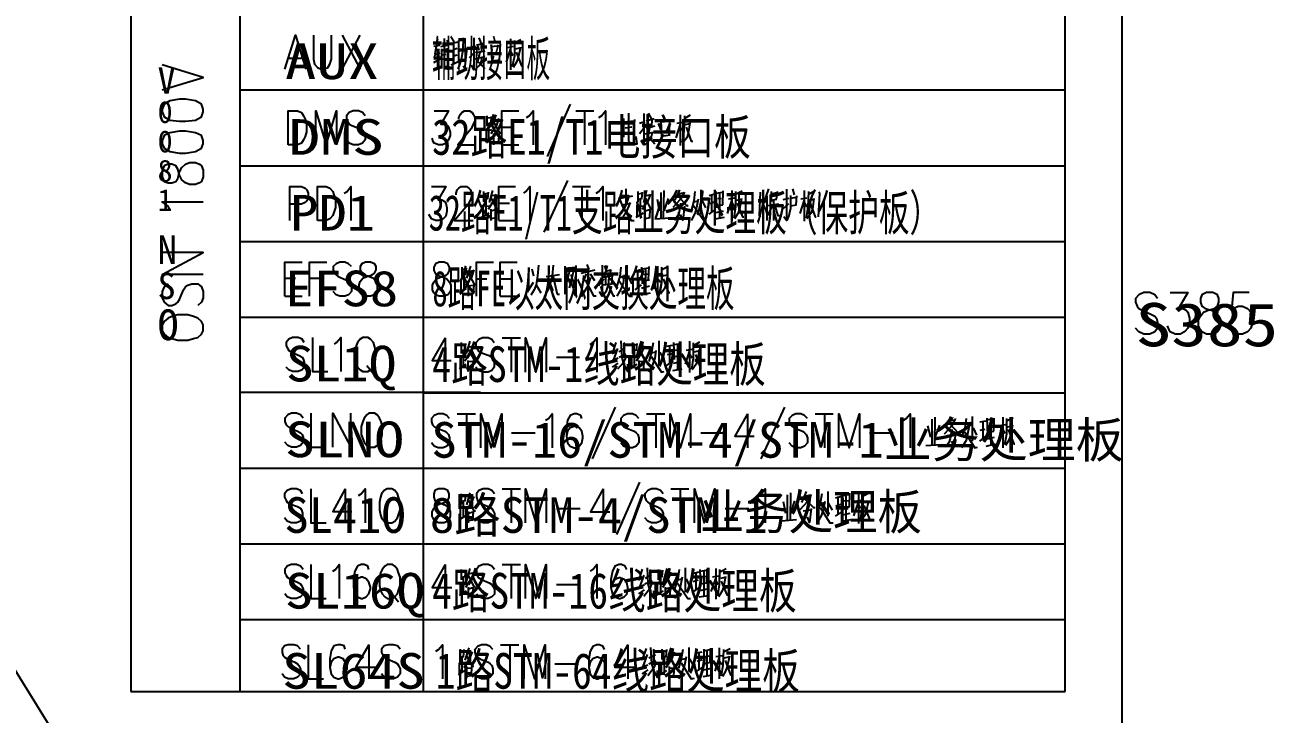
# Model space of a CAD drawing. Header units: metres. Extents: x 17 to 1264, y 17 to 859.
# Drawn here: x 556 to 883.8, y 514.3 to 695.2 of the extents above; entities that cross this region are included whole.
import ezdxf

# ---------------------------------------------------------------- set-up
doc = ezdxf.new("R2010")
doc.units = ezdxf.units.M
for name, color, linetype in [('LINES', 7, 'Continuous'), ('POLYLINES', 4, 'Continuous'), ('TEXTS', 3, 'Continuous')]:
    doc.layers.add(name, color=color, linetype=linetype)

msp = doc.modelspace()

# ---------------------------------------------------------------- linework, layer by layer
at = {"layer": 'LINES'}
for p, q in [((583.77, 777.31), (583.77, 520.27)), ((829, 520.27), (829, 777.31)), ((843.83, 778.32), (843.83, 462.82)), ((612.43, 697.97), (612.43, 678.1)), ((660.52, 697.82), (660.52, 678.1)), ((639.21, 683.57), (643.96, 692.5)), ((639.21, 692.5), (643.96, 683.57)), ((665.99, 691.63), (665.99, 684)), ((675.07, 691.78), (675.64, 690.48)), ((663.26, 689.62), (664.84, 689.9)), ((664.27, 691.49), (663.55, 687.46)), ((664.27, 688.9), (664.27, 683.57)), ((665.13, 689.47), (666.86, 689.9)), ((665.27, 688.9), (665.27, 683.71)), ((665.27, 688.46), (666.86, 688.9)), ((666.71, 691.2), (667.15, 690.19)), ((668.44, 691.06), (668.44, 685.15)), ((668.44, 690.48), (669.74, 690.77)), ((668.44, 688.75), (669.45, 689.04)), ((669.74, 691.06), (669.74, 685.73)), ((670.17, 688.61), (672.04, 688.9)), ((674.2, 689.62), (672.76, 689.18)), ((676.65, 688.32), (674.35, 687.89)), ((674.49, 689.9), (676.51, 690.48)), ((675.21, 688.46), (674.92, 689.62)), ((675.93, 690.19), (675.79, 688.18)), ((678.38, 690.05), (678.52, 685.15)), ((678.38, 689.47), (680.68, 689.76)), ((680.54, 686.02), (680.83, 690.19)), ((683.42, 689.04), (682.27, 685.44)), ((684.14, 689.47), (682.55, 689.18)), ((683.42, 691.49), (683.42, 683.42)), ((684.43, 690.48), (686.15, 691.34)), ((684.71, 688.9), (685.87, 689.18)), ((625.24, 686.45), (628.55, 686.45)), ((663.26, 685.3), (664.99, 686.3)), ((663.55, 687.31), (664.84, 687.89)), ((665.56, 687.31), (666.57, 687.46)), ((665.56, 686.16), (666.57, 686.3)), ((667.87, 684.72), (670.31, 685.87)), ((668.44, 687.02), (669.45, 687.31)), ((672.62, 686.59), (674.2, 688.18)), ((674.06, 686.3), (676.79, 686.88)), ((675.35, 688.03), (674.78, 685.44)), ((675.5, 685.01), (674.78, 685.44)), ((675.5, 685.01), (676.65, 683.71)), ((675.93, 686.74), (675.64, 685.01)), ((678.52, 685.73), (680.68, 686.02)), ((683.42, 688.18), (683.99, 687.17)), ((612.43, 678.1), (675.5, 678.1)), ((612.43, 678.1), (612.43, 658.22)), ((660.52, 678.1), (829, 678.1)), ((660.52, 678.1), (660.52, 658.22)), ((699.11, 674.35), (693.07, 660.67)), ((700.55, 672.62), (705.31, 672.62)), ((702.86, 672.62), (702.86, 663.7)), ((719.56, 672.05), (720.28, 670.61)), ((677.23, 671.33), (677.23, 668.59)), ((677.23, 670.75), (678.23, 670.9)), ((678.38, 669.46), (677.23, 669.17)), ((677.66, 669.31), (677.66, 665.28)), ((678.38, 671.18), (678.23, 669.46)), ((679.53, 671.62), (678.52, 668.45)), ((679.1, 670.18), (680.25, 670.46)), ((680.39, 670.61), (679.53, 668.45)), ((713.08, 670.61), (713.08, 665.71)), ((713.08, 669.74), (715.96, 670.03)), ((715.96, 670.32), (715.67, 666.86)), ((718.7, 669.74), (717.26, 669.31)), ((718.99, 670.03), (721.15, 670.61)), ((719.71, 668.74), (719.42, 669.74)), ((720.57, 670.46), (720.28, 668.45)), ((722.87, 670.32), (723.02, 665.28)), ((722.87, 669.74), (725.32, 670.03)), ((723.02, 669.74), (725.32, 670.03)), ((725.03, 666.29), (725.32, 670.32)), ((727.91, 669.17), (726.76, 665.57)), ((728.63, 669.6), (727.05, 669.31)), ((727.91, 671.62), (727.91, 663.55)), ((729.07, 670.61), (730.65, 671.62)), ((729.35, 669.02), (730.51, 669.31)), ((676.79, 664.56), (678.52, 665.71)), ((677.08, 664.7), (677.08, 667.87)), ((677.66, 667.44), (678.52, 667.73)), ((679.53, 668.59), (678.23, 666.58)), ((678.95, 666.72), (678.95, 663.7)), ((678.95, 666.29), (680.25, 666.58)), ((680.39, 666.72), (680.25, 664.42)), ((681.11, 668.3), (683.85, 668.3)), ((715.82, 666.86), (713.08, 666.43)), ((713.51, 668.16), (715.24, 668.45)), ((717.26, 666.72), (718.7, 668.45)), ((718.7, 666.58), (721.43, 667.15)), ((721.29, 668.59), (718.99, 668.02)), ((719.85, 668.16), (719.42, 665.71)), ((720.14, 665.28), (719.42, 665.71)), ((720.57, 666.86), (720.14, 665.14)), ((723.02, 666), (725.32, 666.29)), ((727.91, 668.45), (728.63, 667.44)), ((680.39, 664.42), (678.95, 664.27)), ((681.11, 663.7), (685.58, 663.7)), ((720.14, 665.28), (721.29, 663.98)), ((612.43, 658.22), (675.5, 658.22)), ((612.43, 658.22), (612.43, 638.35)), ((660.52, 658.22), (829, 658.22)), ((660.52, 658.22), (660.52, 638.35)), ((698.39, 654.34), (692.2, 640.8)), ((699.69, 652.75), (704.44, 652.75)), ((702.14, 652.75), (702.14, 643.82)), ((676.36, 651.46), (676.36, 648.72)), ((676.36, 650.88), (677.51, 651.02)), ((677.51, 649.58), (676.36, 649.3)), ((676.94, 649.44), (676.94, 645.41)), ((677.51, 651.31), (677.37, 649.58)), ((678.67, 651.74), (677.8, 648.58)), ((678.23, 650.3), (679.53, 650.59)), ((679.67, 650.74), (678.81, 648.58)), ((711.79, 649.58), (715.53, 650.3)), ((713.8, 648.29), (713.8, 652.18)), ((716.83, 651.46), (716.83, 648.72)), ((716.83, 650.88), (717.98, 651.02)), ((717.98, 649.58), (716.83, 649.3)), ((717.4, 649.44), (717.4, 645.41)), ((717.98, 651.31), (717.83, 649.58)), ((719.13, 651.74), (718.27, 648.58)), ((718.7, 650.3), (719.99, 650.59)), ((720.14, 650.74), (719.27, 648.58)), ((721.87, 649.44), (722.44, 646.42)), ((722.87, 651.17), (722.87, 644.54)), ((723.59, 644.54), (723.74, 651.74)), ((723.74, 646.42), (724.89, 649.58)), ((727.48, 650.88), (729.07, 651.17)), ((731.51, 648.72), (732.67, 649.01)), ((733.39, 651.89), (733.39, 645.55)), ((733.67, 649.01), (734.54, 647.14)), ((735.55, 650.45), (736.99, 650.88)), ((736.27, 646.13), (736.27, 650.59)), ((737.27, 651.46), (737.42, 647.14)), ((737.42, 651.02), (739, 651.31)), ((737.71, 649.58), (738.71, 649.73)), ((738.28, 651.17), (738.28, 644.54)), ((739.15, 651.6), (739, 648)), ((741.45, 649.3), (740.3, 645.7)), ((742.17, 649.73), (740.59, 649.44)), ((741.45, 651.74), (741.45, 643.68)), ((742.46, 650.74), (744.19, 651.6)), ((742.75, 649.15), (744.04, 649.44)), ((751.1, 652.18), (749.66, 647.86)), ((750.67, 650.3), (750.67, 643.82)), ((751.82, 651.46), (751.82, 648.72)), ((751.82, 650.88), (753.26, 651.17)), ((751.82, 649.15), (753.26, 649.44)), ((752.39, 649.3), (752.39, 643.82)), ((753.4, 651.46), (753.11, 649.44)), ((756.43, 649.58), (754.84, 649.3)), ((756.86, 650.45), (756.86, 646.85)), ((758.44, 649.87), (756.86, 649.58)), ((757.43, 652.18), (757.87, 650.59)), ((758.44, 650.3), (758.3, 648)), ((760.46, 649.3), (759.31, 645.7)), ((761.18, 649.73), (759.59, 649.44)), ((760.46, 651.74), (760.46, 643.68)), ((761.61, 650.74), (763.19, 651.6)), ((761.9, 649.15), (763.05, 649.44)), ((675.93, 644.69), (677.8, 645.84)), ((676.22, 644.83), (676.22, 648)), ((676.94, 647.57), (677.8, 647.71)), ((678.81, 648.72), (677.51, 646.7)), ((678.23, 646.85), (678.23, 643.82)), ((678.23, 646.42), (679.53, 646.7)), ((679.53, 646.85), (679.39, 644.54)), ((680.39, 648.43), (683.13, 648.43)), ((712.65, 648), (714.67, 648.29)), ((714.81, 648.58), (713.66, 645.84)), ((716.39, 644.69), (718.27, 645.84)), ((716.68, 644.83), (716.68, 648)), ((717.4, 647.57), (718.27, 647.71)), ((719.27, 648.72), (717.98, 646.7)), ((718.7, 646.85), (718.7, 643.82)), ((718.7, 646.42), (719.99, 646.7)), ((719.99, 646.85), (719.85, 644.54)), ((726.91, 646.99), (729.07, 647.28)), ((731.8, 645.7), (730.79, 643.82)), ((735.55, 645.55), (737.27, 646.85)), ((735.69, 648.29), (736.84, 648.72)), ((737.27, 645.98), (739.29, 646.42)), ((737.42, 647.71), (739.15, 648)), ((741.45, 648.58), (742.17, 647.42)), ((753.83, 648.14), (750.95, 647.71)), ((750.95, 645.12), (752.25, 647.86)), ((754.7, 646.7), (756.43, 648.29)), ((756.86, 647.71), (758.44, 648)), ((760.46, 648.58), (761.18, 647.42)), ((679.53, 644.54), (678.23, 644.26)), ((680.39, 643.82), (684.71, 643.82)), ((719.99, 644.54), (718.7, 644.26)), ((721.29, 644.26), (725.32, 644.54)), ((737.13, 644.26), (739.58, 644.69)), ((612.43, 638.35), (675.5, 638.35)), ((612.43, 638.35), (612.43, 618.48)), ((660.52, 638.35), (829, 638.35)), ((660.52, 638.35), (660.52, 618.48)), ((670.6, 631.58), (670.6, 628.85)), ((670.6, 631.01), (671.61, 631.15)), ((671.75, 629.71), (670.6, 629.57)), ((671.18, 629.57), (671.18, 625.54)), ((671.75, 631.44), (671.61, 629.71)), ((672.91, 631.87), (671.9, 628.7)), ((672.47, 630.43), (673.63, 630.72)), ((673.77, 630.86), (673.05, 628.7)), ((688.17, 631.3), (688.17, 625.39)), ((689.03, 631.15), (689.47, 629.28)), ((692.78, 629.14), (696.23, 629.71)), ((694.65, 632.16), (694.36, 629.28)), ((694.51, 629.42), (695.66, 624.53)), ((697.67, 631.87), (697.67, 624.53)), ((697.67, 631.3), (700.55, 631.58)), ((698.83, 630.29), (697.82, 626.4)), ((698.11, 629.71), (698.97, 627.41)), ((699.98, 630.58), (698.83, 626.11)), ((699.26, 629.71), (700.12, 626.83)), ((701.99, 630), (705.59, 630.86)), ((703.29, 629.86), (702.14, 626.83)), ((703.43, 632.3), (704.01, 631.01)), ((704.3, 629.86), (705.45, 628.13)), ((706.6, 629.57), (707.9, 629.86)), ((708.76, 632.02), (707.9, 628.7)), ((708.47, 630.58), (709.77, 630.86)), ((709.77, 631.01), (709.19, 628.99)), ((710.06, 629.57), (709.91, 627.12)), ((713.95, 632.16), (713.95, 625.68)), ((716.11, 630.58), (717.55, 631.01)), ((716.83, 626.26), (716.83, 630.86)), ((717.83, 631.58), (717.98, 627.26)), ((717.98, 631.15), (719.71, 631.44)), ((718.27, 629.71), (719.42, 629.86)), ((718.84, 631.3), (718.84, 624.82)), ((719.71, 631.73), (719.56, 628.27)), ((722.01, 629.57), (720.86, 625.82)), ((722.73, 629.86), (721.15, 629.57)), ((722.01, 631.87), (722.01, 623.81)), ((723.02, 630.86), (724.75, 631.87)), ((723.31, 629.28), (724.6, 629.57)), ((624.23, 628.7), (626.97, 628.7)), ((630.71, 628.7), (633.45, 628.7)), ((670.46, 625.1), (670.46, 628.13)), ((671.18, 627.7), (671.9, 627.98)), ((673.05, 628.85), (671.61, 626.83)), ((672.33, 626.98), (672.33, 623.95)), ((672.33, 626.69), (673.63, 626.83)), ((673.77, 626.98), (673.63, 624.67)), ((674.49, 628.56), (677.23, 628.56)), ((680.68, 628.56), (683.42, 628.56)), ((687.88, 625.1), (689.47, 627.7)), ((694.65, 625.39), (693.93, 627.12)), ((707.9, 628.42), (706.46, 626.69)), ((710.63, 627.26), (707.75, 626.83)), ((710.06, 629.28), (708.33, 628.99)), ((708.33, 629.14), (708.33, 626.83)), ((712.07, 628.99), (713.23, 629.28)), ((714.23, 629.14), (715.24, 627.26)), ((716.11, 625.68), (717.83, 626.98)), ((716.25, 628.42), (717.55, 628.85)), ((717.83, 626.11), (719.85, 626.69)), ((717.98, 627.98), (719.85, 628.27)), ((722.01, 628.7), (722.73, 627.7)), ((624.23, 623.95), (628.7, 623.95)), ((670.17, 624.82), (671.9, 625.97)), ((673.77, 624.67), (672.33, 624.53)), ((680.68, 623.95), (685.15, 623.95)), ((695.66, 624.53), (696.23, 624.53)), ((712.36, 625.82), (711.35, 623.95)), ((717.69, 624.38), (720.14, 624.82)), ((612.43, 618.48), (675.5, 618.48)), ((612.43, 618.48), (612.43, 598.75)), ((660.52, 618.48), (829, 618.48)), ((660.52, 618.48), (660.52, 598.61)), ((666.28, 613.01), (666.28, 604.08)), ((681.26, 613.01), (686.01, 613.01)), ((683.56, 613.01), (683.56, 604.08)), ((670.46, 611.86), (670.46, 608.98)), ((670.46, 611.14), (671.47, 611.28)), ((671.61, 609.84), (670.46, 609.7)), ((671.03, 609.7), (671.03, 605.66)), ((671.61, 611.57), (671.47, 609.84)), ((672.76, 612.14), (671.75, 608.98)), ((672.33, 610.56), (673.48, 610.85)), ((673.63, 610.99), (672.91, 608.98)), ((711.07, 611.86), (710.2, 609.12)), ((711.5, 610.27), (710.35, 607.1)), ((711.93, 609.41), (713.51, 610.42)), ((713.08, 611.86), (713.51, 611.14)), ((715.39, 611.86), (715.39, 608.98)), ((715.39, 611.14), (716.39, 611.28)), ((716.54, 609.84), (715.39, 609.7)), ((715.82, 609.7), (715.82, 605.66)), ((716.54, 611.57), (716.39, 609.84)), ((717.69, 612.14), (716.68, 608.98)), ((717.26, 610.56), (718.41, 610.85)), ((718.55, 610.99), (717.69, 608.98)), ((722.3, 612.29), (722.3, 605.81)), ((724.46, 610.85), (725.9, 611.14)), ((725.18, 606.38), (725.18, 610.99)), ((726.19, 611.86), (726.33, 607.39)), ((726.33, 611.28), (728.06, 611.57)), ((726.62, 609.84), (727.77, 609.98)), ((727.19, 611.42), (727.19, 604.94)), ((728.06, 611.86), (727.91, 608.4)), ((730.36, 609.7), (729.21, 606.1)), ((731.08, 609.98), (729.5, 609.7)), ((730.36, 612.14), (730.36, 603.94)), ((731.37, 610.99), (733.1, 612)), ((731.66, 609.41), (732.95, 609.7)), ((670.31, 605.23), (670.31, 608.26)), ((671.03, 607.82), (671.75, 608.11)), ((672.91, 608.98), (671.47, 606.96)), ((672.19, 607.1), (672.19, 604.22)), ((672.19, 606.82), (673.48, 606.96)), ((673.63, 607.1), (673.48, 604.8)), ((695.51, 607.97), (701.56, 607.97)), ((710.06, 608.98), (711.21, 609.55)), ((711.64, 607.68), (710.2, 607.1)), ((710.2, 605.38), (711.64, 606.38)), ((711.93, 607.97), (713.66, 608.83)), ((715.24, 605.23), (715.24, 608.26)), ((715.82, 607.82), (716.68, 608.11)), ((717.69, 608.98), (716.39, 606.96)), ((717.11, 607.1), (717.11, 604.22)), ((717.11, 606.82), (718.41, 606.96)), ((718.41, 607.1), (718.27, 604.8)), ((720.43, 609.12), (721.58, 609.41)), ((722.59, 609.26), (723.59, 607.39)), ((724.46, 605.81), (726.19, 607.1)), ((724.6, 608.69), (725.9, 608.98)), ((726.19, 606.38), (728.2, 606.82)), ((726.33, 608.11), (728.2, 608.4)), ((730.36, 608.83), (731.08, 607.82)), ((645.69, 605.81), (647.71, 603.36)), ((670.03, 604.94), (671.75, 606.1)), ((673.63, 604.8), (672.19, 604.66)), ((714.95, 604.94), (716.68, 606.1)), ((718.41, 604.8), (717.11, 604.66)), ((720.71, 605.95), (719.71, 604.08)), ((726.04, 604.51), (728.49, 604.94)), ((612.43, 598.75), (675.5, 598.75)), ((612.43, 598.75), (612.43, 578.88)), ((660.52, 598.61), (829, 598.61)), ((660.52, 598.61), (660.52, 578.88)), ((710.92, 594.86), (704.87, 581.33)), ((755.27, 594.86), (749.08, 581.33)), ((669.45, 593.14), (674.2, 593.14)), ((671.9, 593.14), (671.9, 584.21)), ((719.13, 593.14), (723.88, 593.14)), ((721.58, 593.14), (721.58, 584.21)), ((745.63, 593.14), (745.63, 584.21)), ((763.34, 593.14), (768.09, 593.14)), ((765.79, 593.14), (765.79, 584.21)), ((792.86, 589.97), (793.58, 586.94)), ((794.01, 591.7), (794.01, 584.93)), ((794.73, 585.07), (794.87, 592.27)), ((794.87, 586.94), (796.03, 590.11)), ((798.62, 591.26), (800.06, 591.55)), ((804.52, 592.42), (804.52, 585.94)), ((806.54, 590.98), (808.12, 591.26)), ((807.4, 586.51), (807.4, 591.12)), ((808.41, 591.98), (808.55, 587.52)), ((808.41, 591.55), (810.14, 591.84)), ((808.7, 589.97), (809.85, 590.26)), ((809.42, 591.55), (809.42, 585.07)), ((810.28, 591.98), (810.14, 588.53)), ((813.31, 590.26), (811.72, 589.97)), ((812.59, 592.27), (812.59, 584.21)), ((813.59, 591.26), (815.32, 592.13)), ((813.88, 589.68), (815.03, 589.97)), ((683.71, 588.1), (689.9, 588.1)), ((733.39, 588.1), (739.58, 588.1)), ((777.59, 588.1), (783.79, 588.1)), ((798.04, 587.38), (800.06, 587.81)), ((802.65, 589.25), (803.66, 589.54)), ((804.81, 589.39), (805.67, 587.52)), ((806.54, 585.94), (808.41, 587.38)), ((806.68, 588.82), (807.98, 589.1)), ((808.41, 586.51), (810.43, 586.94)), ((808.55, 588.24), (810.28, 588.53)), ((812.59, 589.82), (811.43, 586.22)), ((812.59, 588.96), (813.16, 587.95)), ((792.43, 584.78), (796.46, 585.07)), ((802.94, 586.08), (801.79, 584.21)), ((808.27, 584.64), (810.71, 585.22)), ((612.43, 578.88), (675.5, 578.88)), ((612.43, 578.88), (612.43, 559.01)), ((660.52, 578.88), (829, 578.88)), ((660.52, 578.88), (660.52, 559.01)), ((717.26, 575.14), (711.21, 561.46)), ((640.07, 573.41), (640.07, 564.48)), ((670.46, 572.11), (670.46, 569.38)), ((670.46, 571.54), (671.61, 571.68)), ((671.61, 571.97), (671.47, 570.24)), ((672.76, 572.4), (671.9, 569.23)), ((672.33, 570.96), (673.63, 571.25)), ((673.77, 571.39), (672.91, 569.23)), ((681.26, 573.41), (686.01, 573.41)), ((683.56, 573.41), (683.56, 564.48)), ((707.75, 573.41), (707.75, 564.48)), ((725.47, 573.41), (730.22, 573.41)), ((727.91, 573.41), (727.91, 564.48)), ((755.99, 571.82), (755.99, 565.2)), ((756.86, 565.34), (757, 572.4)), ((760.6, 571.54), (762.19, 571.82)), ((766.65, 572.69), (766.65, 566.21)), ((768.67, 571.1), (770.25, 571.54)), ((769.39, 566.78), (769.39, 571.39)), ((770.54, 572.11), (770.68, 567.79)), ((770.54, 571.68), (772.27, 571.97)), ((770.83, 570.24), (771.98, 570.38)), ((771.4, 571.82), (771.4, 565.34)), ((772.41, 572.26), (772.27, 568.66)), ((775.43, 570.38), (773.71, 570.1)), ((774.71, 572.4), (774.71, 564.34)), ((775.72, 571.39), (777.45, 572.4)), ((670.31, 565.63), (670.31, 568.66)), ((671.61, 570.24), (670.46, 570.1)), ((671.03, 570.1), (671.03, 566.06)), ((671.03, 568.22), (671.9, 568.51)), ((672.91, 569.38), (671.61, 567.36)), ((672.33, 567.5), (672.33, 564.48)), ((672.33, 567.07), (673.63, 567.36)), ((673.63, 567.5), (673.48, 565.2)), ((695.51, 568.22), (701.71, 568.22)), ((739.72, 568.22), (745.91, 568.22)), ((754.99, 570.1), (755.56, 567.07)), ((757, 567.07), (758.01, 570.24)), ((760.17, 567.65), (762.19, 567.94)), ((764.63, 569.52), (765.79, 569.81)), ((766.79, 569.66), (767.8, 567.79)), ((768.67, 566.21), (770.54, 567.5)), ((768.81, 568.94), (770.11, 569.38)), ((770.54, 566.64), (772.55, 567.07)), ((770.68, 568.51), (772.41, 568.66)), ((774.71, 570.1), (773.42, 566.35)), ((774.71, 569.23), (775.29, 568.22)), ((776.01, 569.81), (777.16, 570.1)), ((670.03, 565.34), (671.9, 566.5)), ((673.63, 565.2), (672.33, 565.06)), ((754.55, 565.06), (758.44, 565.34)), ((764.92, 566.35), (763.91, 564.48)), ((770.39, 564.91), (772.84, 565.34)), ((612.43, 559.01), (675.5, 559.01)), ((612.43, 559.01), (612.43, 520.27)), ((660.52, 559.01), (829, 559.01)), ((660.52, 559.01), (660.52, 539.14)), ((666.28, 553.54), (666.28, 544.61)), ((670.46, 552.24), (670.46, 549.5)), ((670.46, 551.66), (671.61, 551.81)), ((671.61, 552.1), (671.47, 550.37)), ((672.76, 552.53), (671.9, 549.36)), ((672.33, 551.09), (673.63, 551.38)), ((673.77, 551.52), (672.91, 549.36)), ((681.26, 553.54), (686.01, 553.54)), ((683.56, 553.54), (683.56, 544.61)), ((717.98, 552.38), (717.11, 549.5)), ((718.41, 550.8), (717.26, 547.63)), ((718.84, 549.94), (720.43, 550.94)), ((719.85, 552.24), (720.43, 551.66)), ((722.15, 552.24), (722.15, 549.5)), ((722.15, 551.66), (723.31, 551.81)), ((723.31, 552.1), (723.16, 550.37)), ((724.46, 552.53), (723.59, 549.36)), ((724.03, 551.09), (725.32, 551.38)), ((725.47, 551.52), (724.6, 549.36)), ((729.21, 552.67), (729.21, 546.34)), ((731.23, 551.23), (732.81, 551.66)), ((732.09, 546.91), (732.09, 551.38)), ((733.1, 552.24), (733.24, 547.92)), ((733.1, 551.81), (734.83, 552.1)), ((734.11, 551.95), (734.11, 545.33)), ((734.97, 552.38), (734.83, 548.78)), ((737.27, 552.53), (737.27, 544.46)), ((738.28, 551.52), (740.01, 552.53)), ((539.99, 547.49), (599.18, 452.02)), ((670.31, 545.62), (670.31, 548.78)), ((671.61, 550.37), (670.46, 550.08)), ((671.03, 550.22), (671.03, 546.19)), ((671.03, 548.35), (671.9, 548.5)), ((672.91, 549.5), (671.61, 547.49)), ((672.33, 547.63), (672.33, 544.61)), ((672.33, 547.2), (673.63, 547.49)), ((673.63, 547.63), (673.48, 545.33)), ((695.51, 548.35), (701.71, 548.35)), ((716.97, 549.5), (717.98, 550.08)), ((718.55, 548.21), (717.11, 547.49)), ((718.7, 548.5), (720.57, 549.36)), ((722.01, 545.62), (722.01, 548.78)), ((723.31, 550.37), (722.15, 550.08)), ((722.73, 550.22), (722.73, 546.19)), ((722.73, 548.35), (723.59, 548.5)), ((724.6, 549.5), (723.31, 547.49)), ((724.03, 547.63), (724.03, 544.61)), ((724.03, 547.2), (725.32, 547.49)), ((725.32, 547.63), (725.18, 545.33)), ((727.34, 549.5), (728.35, 549.79)), ((729.5, 549.79), (730.36, 547.92)), ((731.23, 546.34), (733.1, 547.63)), ((731.37, 549.07), (732.67, 549.5)), ((733.24, 548.5), (734.97, 548.78)), ((733.39, 550.37), (734.54, 550.51)), ((737.27, 550.08), (735.98, 546.48)), ((737.99, 550.51), (736.41, 550.22)), ((737.27, 549.36), (737.85, 548.21)), ((738.57, 549.94), (739.72, 550.22)), ((652.03, 546.34), (654.04, 543.74)), ((670.03, 545.47), (671.9, 546.62)), ((673.63, 545.33), (672.33, 545.04)), ((717.11, 545.9), (718.55, 546.91)), ((721.72, 545.47), (723.59, 546.62)), ((725.32, 545.33), (724.03, 545.04)), ((727.63, 546.48), (726.47, 544.61)), ((732.95, 545.04), (735.4, 545.47)), ((733.1, 546.77), (735.11, 547.2)), ((612.43, 539.14), (675.5, 539.14)), ((660.52, 539.14), (829, 539.14)), ((660.52, 539.14), (660.52, 520.27)), ((646.27, 532.51), (646.27, 523.58)), ((670.17, 531.36), (670.17, 528.62)), ((671.18, 531.22), (671.03, 529.34)), ((672.47, 531.65), (671.47, 528.48)), ((680.83, 532.51), (685.58, 532.51)), ((683.27, 532.51), (683.27, 523.58)), ((714.23, 532.51), (714.23, 523.58)), ((718.99, 531.5), (717.98, 528.62)), ((720.86, 531.36), (721.43, 530.64)), ((723.16, 531.36), (723.16, 528.62)), ((724.31, 531.22), (724.17, 529.34)), ((725.47, 531.65), (724.46, 528.48)), ((730.22, 531.79), (730.22, 525.46)), ((734.11, 531.36), (734.25, 527.04)), ((734.11, 530.93), (735.83, 531.22)), ((735.83, 531.5), (735.69, 527.9)), ((738.14, 531.65), (738.14, 523.58)), ((739.29, 530.64), (741.02, 531.5)), ((670.03, 524.74), (670.03, 527.76)), ((670.17, 530.64), (671.18, 530.93)), ((671.18, 529.34), (670.17, 529.2)), ((670.6, 529.34), (670.6, 525.17)), ((672.47, 528.62), (671.18, 526.46)), ((672.04, 530.21), (673.19, 530.35)), ((673.34, 530.64), (672.47, 528.48)), ((717.83, 528.62), (718.99, 529.06)), ((719.27, 529.92), (718.12, 526.75)), ((719.71, 529.06), (721.43, 529.92)), ((719.71, 527.47), (721.58, 528.34)), ((723.02, 524.74), (723.02, 527.76)), ((723.16, 530.64), (724.17, 530.93)), ((724.31, 529.34), (723.16, 529.2)), ((723.74, 529.34), (723.74, 525.17)), ((725.61, 528.62), (724.17, 526.46)), ((725.03, 530.21), (726.19, 530.35)), ((726.33, 530.64), (725.61, 528.48)), ((728.2, 528.62), (729.35, 528.91)), ((730.36, 528.77), (731.37, 527.04)), ((732.23, 530.35), (733.67, 530.64)), ((732.38, 528.19), (733.67, 528.62)), ((732.95, 525.89), (732.95, 530.5)), ((734.25, 527.62), (735.98, 527.9)), ((734.39, 529.34), (735.55, 529.63)), ((734.97, 530.93), (734.97, 524.45)), ((738.14, 529.2), (736.99, 525.6)), ((739, 529.63), (737.27, 529.34)), ((738.14, 528.34), (738.86, 527.33)), ((739.58, 529.06), (740.73, 529.34)), ((669.74, 524.59), (671.47, 525.74)), ((670.6, 527.47), (671.47, 527.62)), ((671.9, 526.75), (671.9, 523.73)), ((671.9, 526.32), (673.19, 526.46)), ((673.19, 526.75), (673.05, 524.3)), ((695.08, 527.47), (701.27, 527.47)), ((719.42, 527.18), (717.98, 526.61)), ((717.98, 524.88), (719.56, 525.89)), ((722.73, 524.59), (724.46, 525.74)), ((723.74, 527.47), (724.46, 527.62)), ((725.03, 526.75), (725.03, 523.73)), ((725.03, 526.32), (726.19, 526.46)), ((726.33, 526.75), (726.19, 524.3)), ((728.49, 525.46), (727.48, 523.58)), ((732.23, 525.46), (734.11, 526.75)), ((733.96, 524.16), (736.41, 524.59)), ((734.11, 525.89), (736.12, 526.32)), ((673.19, 524.3), (671.9, 524.16)), ((726.33, 524.3), (725.03, 524.16)), ((583.77, 520.27), (612.43, 520.27)), ((612.43, 520.27), (675.5, 520.27)), ((660.52, 520.27), (829, 520.27))]:
    msp.add_line(p, q, dxfattribs=at)
at = {"layer": 'POLYLINES'}
for points in [[(624.23, 683.57), (626.97, 692.5), (629.71, 683.57)], [(631.72, 692.5), (631.72, 686.16), (632.01, 684.86), (632.73, 684), (633.74, 683.57), (634.46, 683.57), (635.47, 684), (636.04, 684.86), (636.47, 686.16), (636.47, 692.5)], [(671.03, 691.78), (670.89, 688.75), (670.46, 686.02), (669.59, 683.57)], [(673.77, 691.78), (673.77, 683.42), (673.19, 684.72)], [(666.86, 689.04), (666.86, 683.57), (666.43, 684.43)], [(671.03, 684.43), (671.47, 683.57), (672.04, 689.18)], [(684.43, 691.06), (684.43, 687.02), (683.85, 684.14)], [(686.01, 689.33), (685.43, 686.59), (685, 685.44), (684.14, 684)], [(674.06, 683.42), (675.07, 684.43), (675.64, 685.01)], [(684.86, 688.03), (686.3, 684.43), (686.59, 684.43)], [(591.98, 678.1), (602.78, 681.41), (591.98, 684.72)], [(591.98, 672.34), (592.55, 671.04), (593.99, 670.18), (596.59, 669.89), (598.17, 669.89), (600.76, 670.18), (602.35, 671.04), (602.78, 672.34), (602.78, 673.06), (602.35, 674.35), (600.76, 675.22), (598.17, 675.65), (596.59, 675.65), (593.99, 675.22), (592.55, 674.35), (591.98, 673.06), (591.98, 672.34)], [(625.1, 663.7), (625.1, 672.62), (627.55, 672.62), (628.55, 672.19), (629.13, 671.33), (629.56, 670.46), (629.85, 669.17), (629.85, 667.15), (629.56, 665.86), (629.13, 664.99), (628.55, 664.13), (627.55, 663.7), (625.1, 663.7)], [(632.3, 663.7), (632.3, 672.62), (635.03, 663.7), (637.77, 672.62), (637.77, 663.7)], [(645.26, 671.33), (644.54, 672.19), (643.53, 672.62), (642.09, 672.62), (641.08, 672.19), (640.36, 671.33), (640.36, 670.46), (640.79, 669.6), (641.08, 669.17), (641.8, 668.74), (643.82, 668.02), (644.54, 667.58), (644.83, 667.15), (645.26, 666.29), (645.26, 664.99), (644.54, 664.13), (643.53, 663.7), (642.09, 663.7), (641.08, 664.13), (640.36, 664.99)], [(663.4, 672.62), (667.15, 672.62), (665.13, 669.17), (666.14, 669.17), (666.86, 668.74), (667.15, 668.3), (667.58, 667.01), (667.58, 666.14), (667.15, 664.99), (666.57, 664.13), (665.56, 663.7), (664.55, 663.7), (663.4, 664.13), (663.11, 664.56), (662.83, 665.42)], [(669.88, 670.46), (669.88, 670.9), (670.31, 671.76), (670.6, 672.19), (671.32, 672.62), (672.62, 672.62), (673.34, 672.19), (673.63, 671.76), (674.06, 670.9), (674.06, 670.03), (673.63, 669.17), (673.05, 667.87), (669.59, 663.7), (674.35, 663.7)], [(681.11, 663.7), (681.11, 672.62), (685.58, 672.62)], [(687.59, 670.9), (688.31, 671.33), (689.32, 672.62), (689.32, 663.7)], [(706.6, 670.9), (707.32, 671.33), (708.33, 672.62), (708.33, 663.7)], [(714.38, 672.05), (714.38, 664.85), (714.52, 664.56), (714.67, 664.27), (714.95, 663.98), (716.68, 663.98), (716.39, 665.86)], [(718.41, 671.9), (718.41, 663.7), (717.69, 664.85)], [(678.95, 669.74), (680.54, 666.86), (680.97, 666.86)], [(729.07, 671.33), (728.92, 667.3), (728.49, 664.42)], [(730.51, 669.46), (730.07, 666.72), (729.64, 665.57), (728.63, 664.27)], [(591.98, 663.98), (592.55, 662.83), (593.99, 661.97), (596.59, 661.54), (598.17, 661.54), (600.76, 661.97), (602.35, 662.83), (602.78, 663.98), (602.78, 664.85), (602.35, 666.14), (600.76, 666.86), (598.17, 667.3), (596.59, 667.3), (593.99, 666.86), (592.55, 666.14), (591.98, 664.85), (591.98, 663.98)], [(729.5, 668.3), (730.79, 664.7), (731.23, 664.7)], [(718.7, 663.7), (719.56, 664.56), (720.14, 665.14)], [(591.98, 655.34), (592.55, 654.05), (593.56, 653.76), (594.57, 653.76), (595.58, 654.05), (596.15, 654.91), (596.59, 656.64), (597.16, 657.79), (598.17, 658.66), (599.18, 659.09), (600.76, 659.09), (601.77, 658.66), (602.35, 658.22), (602.78, 657.07), (602.78, 655.34), (602.35, 654.05), (601.77, 653.76), (600.76, 653.33), (599.18, 653.33), (598.17, 653.76), (597.16, 654.48), (596.59, 655.78), (596.15, 657.36), (595.58, 658.22), (594.57, 658.66), (593.56, 658.66), (592.55, 658.22), (591.98, 657.07), (591.98, 655.34)], [(625.53, 643.82), (625.53, 652.75), (628.55, 652.75), (629.56, 652.32), (629.99, 651.89), (630.28, 651.02), (630.28, 649.87), (629.99, 649.01), (629.56, 648.58), (628.55, 648.14), (625.53, 648.14)], [(632.73, 643.82), (632.73, 652.75), (635.03, 652.75), (636.04, 652.32), (636.76, 651.46), (637.05, 650.59), (637.48, 649.44), (637.48, 647.28), (637.05, 645.98), (636.76, 645.12), (636.04, 644.26), (635.03, 643.82), (632.73, 643.82)], [(639.79, 651.02), (640.51, 651.46), (641.51, 652.75), (641.51, 643.82)], [(662.68, 652.75), (666.43, 652.75), (664.41, 649.3), (665.42, 649.3), (666.14, 648.86), (666.43, 648.43), (666.71, 647.14), (666.71, 646.27), (666.43, 644.98), (665.71, 644.26), (664.7, 643.82), (663.69, 643.82), (662.68, 644.26), (662.39, 644.69), (661.96, 645.41)], [(669.16, 650.59), (669.16, 651.02), (669.45, 651.89), (669.88, 652.32), (670.46, 652.75), (671.9, 652.75), (672.47, 652.32), (672.91, 651.89), (673.19, 651.02), (673.19, 650.16), (672.91, 649.3), (672.19, 648), (668.73, 643.82), (673.63, 643.82)], [(680.39, 643.82), (680.39, 652.75), (684.71, 652.75)], [(686.87, 651.02), (687.45, 651.46), (688.46, 652.75), (688.46, 643.82)], [(705.88, 651.02), (706.6, 651.46), (707.61, 652.75), (707.61, 643.82)], [(678.23, 649.87), (679.67, 646.99), (680.11, 646.99)], [(718.7, 649.87), (720.14, 646.99), (720.57, 646.99)], [(729.07, 651.31), (728.06, 649.44), (726.04, 647.28)], [(727.77, 651.89), (727.19, 650.59), (726.47, 649.15)], [(727.48, 650.16), (729.64, 647.71), (730.07, 647.86)], [(731.8, 651.46), (731.51, 649.01), (730.79, 646.42)], [(732.67, 649.44), (732.23, 647.28), (731.8, 645.7)], [(742.46, 651.46), (742.46, 647.42), (742.03, 644.54)], [(744.04, 649.58), (743.47, 646.85), (743.03, 645.7), (742.17, 644.26)], [(748.89, 651.3), (748.67, 645.14), (748.97, 644.79)], [(755.85, 652.03), (755.85, 643.82), (755.13, 644.83)], [(761.61, 651.46), (761.47, 647.42), (761.03, 644.54)], [(763.05, 649.58), (762.62, 646.85), (762.19, 645.7), (761.18, 644.26)], [(764.22, 644.79), (764.58, 650.94), (764.29, 651.3)], [(593.99, 646.7), (593.56, 647.57), (591.98, 648.72), (602.78, 648.72)], [(713.66, 645.84), (712.94, 644.83), (711.64, 643.82)], [(712.94, 647.14), (715.1, 643.82), (715.82, 643.82)], [(728.06, 648.43), (727.63, 646.13), (727.34, 645.12), (726.47, 643.82)], [(729.07, 647.57), (728.63, 643.97), (728.06, 645.41)], [(731.37, 647.86), (734.11, 643.82), (734.83, 643.82)], [(742.89, 648.43), (744.33, 644.83), (744.62, 644.83)], [(752.68, 647.86), (753.55, 645.12), (753.98, 645.12)], [(755.99, 643.82), (756.57, 645.12), (756.86, 646.85)], [(762.04, 648.43), (763.34, 644.83), (763.63, 644.83)], [(602.78, 629.71), (591.98, 629.71), (602.78, 635.47), (591.98, 635.47)], [(624.23, 623.95), (624.23, 632.88), (628.7, 632.88)], [(630.71, 623.95), (630.71, 632.88), (635.18, 632.88)], [(641.66, 631.73), (640.94, 632.45), (639.93, 632.88), (638.63, 632.88), (637.63, 632.45), (636.91, 631.73), (636.91, 630.86), (637.19, 630), (637.63, 629.57), (638.2, 629.14), (640.22, 628.27), (640.94, 627.84), (641.23, 627.41), (641.66, 626.54), (641.66, 625.25), (640.94, 624.38), (639.93, 623.95), (638.63, 623.95), (637.63, 624.38), (636.91, 625.25)], [(645.4, 632.88), (644.39, 632.45), (643.96, 631.73), (643.96, 630.86), (644.39, 630), (644.97, 629.57), (646.41, 629.14), (647.42, 628.7), (648.14, 627.84), (648.43, 626.98), (648.43, 625.68), (648.14, 624.82), (647.71, 624.38), (646.7, 623.95), (645.4, 623.95), (644.39, 624.38), (643.96, 624.82), (643.67, 625.68), (643.67, 626.98), (643.96, 627.84), (644.68, 628.7), (645.69, 629.14), (647.13, 629.57), (647.71, 630), (648.14, 630.86), (648.14, 631.73), (647.71, 632.45), (646.7, 632.88), (645.4, 632.88)], [(664.7, 632.88), (663.69, 632.45), (663.26, 631.58), (663.26, 630.72), (663.69, 629.86), (664.41, 629.42), (665.71, 628.99), (666.71, 628.56), (667.43, 627.7), (667.72, 626.83), (667.72, 625.68), (667.43, 624.82), (667, 624.38), (665.99, 623.95), (664.7, 623.95), (663.69, 624.38), (663.26, 624.82), (662.97, 625.68), (662.97, 626.83), (663.26, 627.7), (663.98, 628.56), (664.99, 628.99), (666.43, 629.42), (667, 629.86), (667.43, 630.72), (667.43, 631.58), (667, 632.45), (665.99, 632.88), (664.7, 632.88)], [(674.49, 623.95), (674.49, 632.88), (678.95, 632.88)], [(680.68, 623.95), (680.68, 632.88), (685.15, 632.88)], [(672.33, 630), (673.91, 627.12), (674.35, 627.12)], [(690.76, 632.16), (690.47, 629.28), (690.19, 626.98), (691.34, 624.82)], [(700.55, 632.02), (700.55, 624.1), (699.98, 625.25)], [(707.47, 632.16), (707.47, 623.95), (706.75, 625.25)], [(712.36, 631.58), (712.07, 629.14), (711.35, 626.69)], [(713.23, 629.57), (712.94, 627.41), (712.36, 625.82)], [(723.02, 631.58), (723.02, 627.55), (722.59, 624.67)], [(724.6, 629.71), (724.17, 626.98), (723.74, 625.82), (722.73, 624.53)], [(593.56, 627.26), (592.55, 626.4), (591.98, 625.25), (591.98, 623.52), (592.55, 622.37), (593.56, 621.5), (594.57, 621.5), (595.58, 621.94), (596.15, 622.37), (596.59, 623.09), (597.59, 625.68), (598.17, 626.4), (598.75, 626.83), (599.75, 627.26), (601.34, 627.26), (602.35, 626.4), (602.78, 625.25), (602.78, 623.52), (602.35, 622.37), (601.34, 621.5)], [(690.19, 626.98), (689.61, 625.68), (688.75, 624.24)], [(694.36, 629.28), (693.64, 626.4), (692.35, 623.95)], [(704.44, 628.85), (703.72, 626.69), (701.99, 623.81)], [(703, 628.27), (705.16, 624.1), (705.88, 624.1)], [(709.19, 628.99), (709.05, 626.98), (708.47, 625.1), (707.61, 623.95)], [(709.05, 626.98), (710.35, 624.1), (710.78, 624.1)], [(711.93, 627.98), (714.67, 623.95), (715.39, 623.95)], [(723.45, 628.56), (724.89, 624.96), (725.18, 624.96)], [(853.19, 623.38), (852.47, 624.38), (851.18, 624.96), (849.59, 624.96), (848.3, 624.38), (847.43, 623.38), (847.43, 622.37), (847.87, 621.36), (848.3, 620.78), (849.16, 620.35), (851.61, 619.2), (852.47, 618.77), (852.91, 618.19), (853.19, 617.18), (853.19, 615.6), (852.47, 614.59), (851.18, 614.02), (849.59, 614.02), (848.3, 614.59), (847.43, 615.6)], [(856.51, 624.96), (861.11, 624.96), (858.67, 620.78), (859.82, 620.78), (860.68, 620.35), (861.11, 619.78), (861.55, 618.19), (861.55, 617.18), (861.11, 615.6), (860.25, 614.59), (859.1, 614.02), (857.8, 614.02), (856.51, 614.59), (856.22, 615.17), (855.79, 616.18)], [(866.01, 624.96), (864.86, 624.38), (864.43, 623.38), (864.43, 622.37), (864.86, 621.36), (865.72, 620.78), (867.31, 620.35), (868.6, 619.78), (869.32, 618.77), (869.75, 617.76), (869.75, 616.18), (869.32, 615.17), (868.89, 614.59), (867.74, 614.02), (866.01, 614.02), (864.86, 614.59), (864.43, 615.17), (863.99, 616.18), (863.99, 617.76), (864.43, 618.77), (865.29, 619.78), (866.44, 620.35), (868.17, 620.78), (868.89, 621.36), (869.32, 622.37), (869.32, 623.38), (868.89, 624.38), (867.74, 624.96), (866.01, 624.96)], [(877.24, 624.96), (873.07, 624.96), (872.63, 620.35), (873.07, 620.78), (874.36, 621.36), (875.51, 621.36), (876.81, 620.78), (877.67, 619.78), (878.11, 618.19), (878.11, 617.18), (877.67, 615.6), (876.81, 614.59), (875.51, 614.02), (874.36, 614.02), (873.07, 614.59), (872.63, 615.17), (872.2, 616.18)], [(591.98, 614.88), (592.55, 614.02), (593.56, 613.15), (594.57, 612.86), (596.15, 612.43), (598.75, 612.43), (600.19, 612.86), (601.34, 613.15), (602.35, 614.02), (602.78, 614.88), (602.78, 616.46), (602.35, 617.33), (601.34, 618.19), (600.19, 618.62), (598.75, 619.06), (596.15, 619.06), (594.57, 618.62), (593.56, 618.19), (592.55, 617.33), (591.98, 616.46), (591.98, 614.88)], [(629.27, 611.86), (628.7, 612.72), (627.69, 613.15), (626.25, 613.15), (625.24, 612.72), (624.52, 611.86), (624.52, 610.99), (624.95, 610.13), (625.24, 609.7), (625.96, 609.26), (627.98, 608.4), (628.7, 607.97), (628.99, 607.54), (629.27, 606.67), (629.27, 605.38), (628.7, 604.66), (627.69, 604.22), (626.25, 604.22), (625.24, 604.66), (624.52, 605.38)], [(631.43, 613.15), (631.43, 604.22), (635.47, 604.22)], [(637.19, 611.42), (637.77, 611.86), (638.92, 613.15), (638.92, 604.22)], [(644.68, 613.15), (643.96, 612.72), (643.24, 611.86), (642.95, 610.99), (642.67, 609.7), (642.67, 607.54), (642.95, 606.24), (643.24, 605.38), (643.96, 604.66), (644.68, 604.22), (645.98, 604.22), (646.7, 604.66), (647.42, 605.38), (647.71, 606.24), (647.99, 607.54), (647.99, 609.7), (647.71, 610.99), (647.42, 611.86), (646.7, 612.72), (645.98, 613.15), (644.68, 613.15)], [(666.28, 613.01), (662.83, 607.1), (667.87, 607.1)], [(679.1, 611.71), (678.52, 612.58), (677.51, 613.01), (676.07, 613.01), (675.07, 612.58), (674.35, 611.71), (674.35, 610.85), (674.78, 609.98), (675.07, 609.55), (675.79, 609.12), (677.8, 608.4), (678.52, 607.97), (678.81, 607.54), (679.1, 606.67), (679.1, 605.38), (678.52, 604.51), (677.51, 604.08), (676.07, 604.08), (675.07, 604.51), (674.35, 605.38)], [(687.31, 604.08), (687.31, 613.01), (690.04, 604.08), (692.78, 613.01), (692.78, 604.08)], [(704.3, 611.28), (705.02, 611.71), (706.03, 613.01), (706.03, 604.08)], [(672.19, 610.13), (673.77, 607.39), (674.2, 607.39)], [(712.36, 612.29), (712.65, 607.97), (713.08, 606.1)], [(717.11, 610.13), (718.7, 607.39), (719.13, 607.39)], [(720.86, 611.71), (720.43, 609.26), (719.71, 606.82)], [(721.58, 609.7), (721.29, 607.68), (720.71, 605.95)], [(731.37, 611.71), (731.37, 607.68), (730.94, 604.8)], [(732.95, 609.98), (732.52, 607.1), (732.09, 606.1), (731.08, 604.66)], [(713.66, 607.97), (712.94, 606.53), (711.5, 604.8)], [(720.28, 608.11), (723.02, 604.08), (723.74, 604.22)], [(731.95, 608.69), (733.24, 605.09), (733.53, 605.09)], [(713.08, 606.1), (714.23, 604.22), (714.23, 606.1)], [(628.99, 591.98), (628.27, 592.85), (627.26, 593.28), (625.96, 593.28), (624.95, 592.85), (624.23, 591.98), (624.23, 591.12), (624.52, 590.26), (624.95, 589.82), (625.53, 589.39), (627.55, 588.53), (628.27, 588.1), (628.7, 587.66), (628.99, 586.94), (628.99, 585.65), (628.27, 584.78), (627.26, 584.35), (625.96, 584.35), (624.95, 584.78), (624.23, 585.65)], [(631, 593.28), (631, 584.35), (635.03, 584.35)], [(636.76, 584.35), (636.76, 593.28), (641.51, 584.35), (641.51, 593.28)], [(646.27, 593.28), (645.69, 592.85), (644.97, 591.98), (644.68, 591.12), (644.25, 589.82), (644.25, 587.66), (644.68, 586.51), (644.97, 585.65), (645.69, 584.78), (646.27, 584.35), (647.71, 584.35), (648.43, 584.78), (649, 585.65), (649.43, 586.51), (649.72, 587.66), (649.72, 589.82), (649.43, 591.12), (649, 591.98), (648.43, 592.85), (647.71, 593.28), (646.27, 593.28)], [(667.43, 591.84), (666.71, 592.7), (665.71, 593.14), (664.41, 593.14), (663.4, 592.7), (662.68, 591.84), (662.68, 590.98), (662.97, 590.26), (663.4, 589.82), (663.98, 589.39), (666.14, 588.53), (666.71, 588.1), (667.15, 587.66), (667.43, 586.8), (667.43, 585.5), (666.71, 584.64), (665.71, 584.21), (664.41, 584.21), (663.4, 584.64), (662.68, 585.5)], [(675.64, 584.21), (675.64, 593.14), (678.38, 584.21), (681.11, 593.14), (681.11, 584.21)], [(692.63, 591.41), (693.35, 591.84), (694.36, 593.14), (694.36, 584.21)], [(702.14, 591.84), (701.85, 592.7), (700.84, 593.14), (700.12, 593.14), (699.11, 592.7), (698.39, 591.41), (698.11, 589.39), (698.11, 587.23), (698.39, 585.5), (699.11, 584.64), (700.12, 584.21), (700.41, 584.21), (701.42, 584.64), (702.14, 585.5), (702.43, 586.8), (702.43, 587.23), (702.14, 588.53), (701.42, 589.39), (700.41, 589.82), (700.12, 589.82), (699.11, 589.39), (698.39, 588.53), (698.11, 587.23)], [(717.11, 591.84), (716.39, 592.7), (715.39, 593.14), (714.09, 593.14), (713.08, 592.7), (712.36, 591.84), (712.36, 590.98), (712.65, 590.26), (713.08, 589.82), (713.66, 589.39), (715.82, 588.53), (716.39, 588.1), (716.83, 587.66), (717.11, 586.8), (717.11, 585.5), (716.39, 584.64), (715.39, 584.21), (714.09, 584.21), (713.08, 584.64), (712.36, 585.5)], [(725.32, 584.21), (725.32, 593.14), (728.06, 584.21), (730.65, 593.14), (730.65, 584.21)], [(745.63, 593.14), (742.31, 587.23), (747.35, 587.23)], [(761.32, 591.84), (760.6, 592.7), (759.59, 593.14), (758.3, 593.14), (757.29, 592.7), (756.57, 591.84), (756.57, 590.98), (756.86, 590.26), (757.29, 589.82), (757.87, 589.39), (760.03, 588.53), (760.6, 588.1), (761.03, 587.66), (761.32, 586.8), (761.32, 585.5), (760.6, 584.64), (759.59, 584.21), (758.3, 584.21), (757.29, 584.64), (756.57, 585.5)], [(769.53, 584.21), (769.53, 593.14), (772.27, 584.21), (775, 593.14), (775, 584.21)], [(786.52, 591.41), (787.24, 591.84), (788.25, 593.14), (788.25, 584.21)], [(800.2, 591.84), (799.19, 589.97), (797.18, 587.81)], [(798.91, 592.42), (798.33, 591.12), (797.61, 589.68)], [(798.62, 590.54), (800.78, 588.24), (801.21, 588.38)], [(802.94, 591.84), (802.65, 589.39), (801.79, 586.94)], [(803.8, 589.97), (803.37, 587.81), (802.94, 586.08)], [(813.59, 591.84), (813.59, 587.81), (813.02, 584.93)], [(815.18, 590.11), (814.6, 587.38), (814.17, 586.22), (813.31, 584.78)], [(799.19, 588.96), (798.76, 586.66), (798.47, 585.5), (797.47, 584.35)], [(800.2, 588.1), (799.77, 584.5), (799.19, 585.94)], [(802.51, 588.38), (805.24, 584.21), (805.96, 584.35)], [(814.03, 588.96), (815.47, 585.22), (815.75, 585.22)], [(628.84, 572.11), (628.27, 572.98), (627.26, 573.41), (625.82, 573.41), (624.81, 572.98), (624.09, 572.11), (624.09, 571.25), (624.52, 570.38), (624.81, 569.95), (625.53, 569.52), (627.55, 568.8), (628.27, 568.37), (628.55, 567.94), (628.84, 567.07), (628.84, 565.78), (628.27, 564.91), (627.26, 564.48), (625.82, 564.48), (624.81, 564.91), (624.09, 565.78)], [(631, 573.41), (631, 564.48), (635.03, 564.48)], [(640.07, 573.41), (636.76, 567.5), (641.8, 567.5)], [(643.53, 571.68), (644.25, 572.11), (645.26, 573.41), (645.26, 564.48)], [(651.02, 573.41), (650.3, 572.98), (649.58, 572.11), (649.29, 571.25), (649, 569.95), (649, 567.94), (649.29, 566.64), (649.58, 565.78), (650.3, 564.91), (651.02, 564.48), (652.31, 564.48), (653.03, 564.91), (653.75, 565.78), (654.04, 566.64), (654.47, 567.94), (654.47, 569.95), (654.04, 571.25), (653.75, 572.11), (653.03, 572.98), (652.31, 573.41), (651.02, 573.41)], [(664.55, 573.41), (663.55, 572.98), (663.26, 572.11), (663.26, 571.25), (663.55, 570.38), (664.27, 569.95), (665.56, 569.52), (666.57, 569.09), (667.29, 568.22), (667.58, 567.36), (667.58, 566.21), (667.29, 565.34), (667, 564.91), (665.99, 564.48), (664.55, 564.48), (663.55, 564.91), (663.26, 565.34), (662.83, 566.21), (662.83, 567.36), (663.26, 568.22), (663.83, 569.09), (664.99, 569.52), (666.28, 569.95), (667, 570.38), (667.29, 571.25), (667.29, 572.11), (667, 572.98), (665.99, 573.41), (664.55, 573.41)], [(672.33, 570.53), (673.77, 567.65), (674.2, 567.65)], [(679.24, 572.11), (678.52, 572.98), (677.51, 573.41), (676.22, 573.41), (675.07, 572.98), (674.49, 572.11), (674.49, 571.25), (674.78, 570.38), (675.07, 569.95), (675.79, 569.52), (677.8, 568.66), (678.52, 568.22), (678.81, 567.79), (679.24, 566.93), (679.24, 565.78), (678.52, 564.91), (677.51, 564.48), (676.22, 564.48), (675.07, 564.91), (674.49, 565.78)], [(687.31, 564.48), (687.31, 573.41), (690.04, 564.48), (692.78, 573.41), (692.78, 564.48)], [(707.75, 573.41), (704.44, 567.36), (709.48, 567.36)], [(723.45, 572.11), (722.73, 572.98), (721.72, 573.41), (720.43, 573.41), (719.42, 572.98), (718.7, 572.11), (718.7, 571.25), (718.99, 570.38), (719.42, 569.95), (719.99, 569.52), (722.01, 568.66), (722.73, 568.22), (723.16, 567.79), (723.45, 566.93), (723.45, 565.78), (722.73, 564.91), (721.72, 564.48), (720.43, 564.48), (719.42, 564.91), (718.7, 565.78)], [(731.66, 564.48), (731.66, 573.41), (734.25, 564.48), (736.99, 573.41), (736.99, 564.48)], [(748.65, 571.68), (749.23, 572.11), (750.23, 573.41), (750.23, 564.48)], [(762.33, 571.97), (761.32, 570.1), (759.31, 567.94)], [(761.03, 572.69), (760.46, 571.39), (759.74, 569.81)], [(760.6, 570.82), (762.91, 568.51), (763.34, 568.51)], [(765.07, 572.11), (764.63, 569.66), (763.91, 567.07)], [(775.72, 572.11), (775.58, 568.08), (775.15, 565.2)], [(761.32, 569.09), (760.89, 566.93), (760.46, 565.78), (759.59, 564.48)], [(762.33, 568.22), (761.9, 564.62), (761.32, 566.06)], [(764.63, 568.51), (767.23, 564.48), (768.09, 564.48)], [(765.93, 570.1), (765.5, 567.94), (764.92, 566.35)], [(777.31, 570.24), (776.73, 567.5), (776.3, 566.35), (775.43, 565.06)], [(776.15, 569.09), (777.59, 565.49), (777.88, 565.49)], [(628.99, 552.24), (628.27, 553.1), (627.26, 553.54), (625.82, 553.54), (624.81, 553.1), (624.23, 552.24), (624.23, 551.38), (624.52, 550.66), (624.81, 550.22), (625.53, 549.79), (627.55, 548.93), (628.27, 548.5), (628.55, 548.06), (628.99, 547.2), (628.99, 545.9), (628.27, 545.04), (627.26, 544.61), (625.82, 544.61), (624.81, 545.04), (624.23, 545.9)], [(631, 553.54), (631, 544.61), (635.03, 544.61)], [(636.76, 551.81), (637.48, 552.24), (638.49, 553.54), (638.49, 544.61)], [(646.27, 552.24), (645.98, 553.1), (644.97, 553.54), (644.25, 553.54), (643.24, 553.1), (642.52, 551.81), (642.23, 549.79), (642.23, 547.63), (642.52, 545.9), (643.24, 545.04), (644.25, 544.61), (644.54, 544.61), (645.55, 545.04), (646.27, 545.9), (646.7, 547.2), (646.7, 547.63), (646.27, 548.93), (645.55, 549.79), (644.54, 550.22), (644.25, 550.22), (643.24, 549.79), (642.52, 548.93), (642.23, 547.63)], [(651.02, 553.54), (650.44, 553.1), (649.72, 552.24), (649.29, 551.38), (649, 550.22), (649, 548.06), (649.29, 546.77), (649.72, 545.9), (650.44, 545.04), (651.02, 544.61), (652.46, 544.61), (653.03, 545.04), (653.75, 545.9), (654.04, 546.77), (654.47, 548.06), (654.47, 550.22), (654.04, 551.38), (653.75, 552.24), (653.03, 553.1), (652.46, 553.54), (651.02, 553.54)], [(666.28, 553.54), (662.83, 547.49), (668.01, 547.49)], [(672.33, 550.66), (673.77, 547.78), (674.2, 547.78)], [(679.24, 552.24), (678.52, 553.1), (677.51, 553.54), (676.22, 553.54), (675.07, 553.1), (674.49, 552.24), (674.49, 551.38), (674.78, 550.51), (675.07, 550.08), (675.79, 549.65), (677.8, 548.78), (678.52, 548.35), (678.81, 547.92), (679.24, 547.06), (679.24, 545.76), (678.52, 545.04), (677.51, 544.61), (676.22, 544.61), (675.07, 545.04), (674.49, 545.76)], [(687.31, 544.61), (687.31, 553.54), (690.04, 544.61), (692.78, 553.54), (692.78, 544.61)], [(704.44, 551.81), (705.02, 552.24), (706.03, 553.54), (706.03, 544.61)], [(713.95, 552.24), (713.51, 553.1), (712.51, 553.54), (711.93, 553.54), (710.78, 553.1), (710.2, 551.81), (709.77, 549.65), (709.77, 547.49), (710.2, 545.76), (710.78, 545.04), (711.93, 544.61), (712.22, 544.61), (713.23, 545.04), (713.95, 545.76), (714.23, 547.06), (714.23, 547.49), (713.95, 548.78), (713.23, 549.65), (712.22, 550.08), (711.93, 550.08), (710.78, 549.65), (710.2, 548.78), (709.77, 547.49)], [(719.27, 552.67), (719.42, 548.5), (719.99, 546.48)], [(724.03, 550.66), (725.47, 547.78), (725.9, 547.78)], [(727.63, 552.24), (727.34, 549.79), (726.47, 547.2)], [(738.28, 552.24), (738.14, 548.21), (737.71, 545.33)], [(720.43, 548.5), (719.85, 547.06), (718.41, 545.18)], [(727.19, 548.64), (729.93, 544.61), (730.65, 544.61)], [(728.49, 550.22), (728.06, 548.06), (727.63, 546.48)], [(739.87, 550.37), (739.29, 547.63), (738.86, 546.48), (737.99, 545.04)], [(738.71, 549.22), (740.15, 545.62), (740.44, 545.62)], [(719.99, 546.48), (721, 544.75), (721, 546.62)], [(628.27, 531.36), (627.55, 532.22), (626.54, 532.51), (625.1, 532.51), (624.09, 532.22), (623.51, 531.36), (623.51, 530.5), (623.8, 529.63), (624.09, 529.2), (624.81, 528.77), (626.83, 527.9), (627.55, 527.47), (627.83, 527.04), (628.27, 526.18), (628.27, 524.88), (627.55, 524.02), (626.54, 523.58), (625.1, 523.58), (624.09, 524.02), (623.51, 524.88)], [(630.28, 532.51), (630.28, 523.58), (634.31, 523.58)], [(640.07, 531.36), (639.79, 532.22), (638.78, 532.51), (638.06, 532.51), (637.05, 532.22), (636.33, 530.93), (636.04, 528.77), (636.04, 526.61), (636.33, 524.88), (637.05, 524.02), (638.06, 523.58), (638.35, 523.58), (639.5, 524.02), (640.07, 524.88), (640.51, 526.18), (640.51, 526.61), (640.07, 527.9), (639.5, 528.77), (638.35, 529.2), (638.06, 529.2), (637.05, 528.77), (636.33, 527.9), (636.04, 526.61)], [(646.27, 532.51), (642.81, 526.61), (647.99, 526.61)], [(654.47, 531.36), (653.75, 532.22), (652.75, 532.51), (651.31, 532.51), (650.3, 532.22), (649.58, 531.36), (649.58, 530.5), (650.01, 529.63), (650.3, 529.2), (651.02, 528.77), (653.03, 527.9), (653.75, 527.47), (654.04, 527.04), (654.47, 526.18), (654.47, 524.88), (653.75, 524.02), (652.75, 523.58), (651.31, 523.58), (650.3, 524.02), (649.58, 524.88)], [(663.83, 530.78), (664.55, 531.22), (665.56, 532.51), (665.56, 523.58)], [(678.81, 531.22), (678.09, 532.08), (677.08, 532.51), (675.79, 532.51), (674.78, 532.08), (674.06, 531.22), (674.06, 530.5), (674.35, 529.63), (674.78, 529.2), (675.35, 528.77), (677.51, 527.9), (678.09, 527.47), (678.52, 527.04), (678.81, 526.18), (678.81, 524.88), (678.09, 524.02), (677.08, 523.58), (675.79, 523.58), (674.78, 524.02), (674.06, 524.88)], [(687.02, 523.58), (687.02, 532.51), (689.75, 523.58), (692.49, 532.51), (692.49, 523.58)], [(708.04, 531.22), (707.75, 532.08), (706.75, 532.51), (706.03, 532.51), (705.02, 532.08), (704.3, 530.78), (704.01, 528.77), (704.01, 526.61), (704.3, 524.88), (705.02, 524.02), (706.03, 523.58), (706.31, 523.58), (707.32, 524.02), (708.04, 524.88), (708.47, 526.18), (708.47, 526.61), (708.04, 527.9), (707.32, 528.77), (706.31, 529.2), (706.03, 529.2), (705.02, 528.77), (704.3, 527.9), (704.01, 526.61)], [(714.23, 532.51), (710.78, 526.61), (715.96, 526.61)], [(720.14, 531.79), (720.43, 527.47), (721, 525.6)], [(728.63, 531.22), (728.2, 528.77), (727.48, 526.32)], [(739.29, 531.22), (739.15, 527.18), (738.71, 524.3)], [(671.9, 529.63), (673.34, 526.9), (673.77, 526.9)], [(725.03, 529.63), (726.47, 526.9), (726.91, 526.9)], [(728.2, 527.76), (730.79, 523.58), (731.66, 523.73)], [(729.5, 529.34), (729.07, 527.18), (728.49, 525.46)], [(740.87, 529.49), (740.3, 526.75), (739.87, 525.6), (739, 524.16)], [(739.72, 528.34), (741.16, 524.59), (741.45, 524.59)], [(721.43, 527.47), (720.86, 526.18), (719.42, 524.3)], [(721, 525.6), (722.01, 523.87), (722.01, 525.74)]]:
    msp.add_lwpolyline(points, dxfattribs=at)

# ---------------------------------------------------------------- texts
at = {"layer": 'TEXTS'}
for s, height, width, p in [('辅助接口板', 9.36, 0.509028, (662.83, 681.67)), ('AUX', 9.36, 1.292673, (624.23, 680.95)), ('DMS', 9.36, 1.31287, (625.1, 661.08)), ('32路E1/T1电接口板', 9.36, 0.793534, (662.83, 661.08)), ('PD1', 9.36, 1.171384, (625.53, 641.2)), ('32路E1/T1支路业务处理板（保护板）', 9.36, 0.661985, (661.96, 641.2)), ('EFS8', 9.36, 1.166533, (624.23, 621.33)), ('8路FE以太网交换处理板', 9.36, 0.615974, (662.97, 621.33)), ('S385', 11.36, 1.211738, (847.43, 610.83)), ('SL1Q', 9.36, 1.136166, (624.52, 601.6)), ('4路STM-1线路处理板', 9.36, 0.787366, (662.83, 601.46)), ('SLNO', 9.36, 1.227055, (624.23, 581.73)), ('STM-16/STM-4/STM-1业务处理板', 9.36, 1.035269, (662.68, 581.59)), ('业务处理板', 9.36, 0.957565, (733.1, 562.72)), ('SL16Q', 9.36, 1.151268, (624.23, 541.99)), ('4路STM-16线路处理板', 9.36, 0.813817, (662.83, 541.99)), ('1路STM-64线路处理板', 9.36, 0.812308, (663.83, 520.96)), ('SL64S', 9.36, 1.175439, (623.51, 520.96))]:
    msp.add_text(s, height=height, dxfattribs=dict(at, width=width)).set_placement(p)
for s, height, p in [('V', 6.93, (590.81, 677.13)), ('0', 5.78, (590.81, 669.43)), ('0', 5.78, (590.81, 661.72)), ('8', 5.78, (590.81, 654.02)), ('1', 5.78, (590.81, 646.31)), ('N', 7.5, (590.81, 632.46)), ('S', 6.93, (590.81, 623.21)), ('O', 8.09, (590.81, 612.43)), ('SL41O 8路STM-4/STM-1', 9.36, (624.09, 561.86))]:
    msp.add_text(s, height=height, dxfattribs=at).set_placement(p)

doc.saveas('drawing.dxf')
